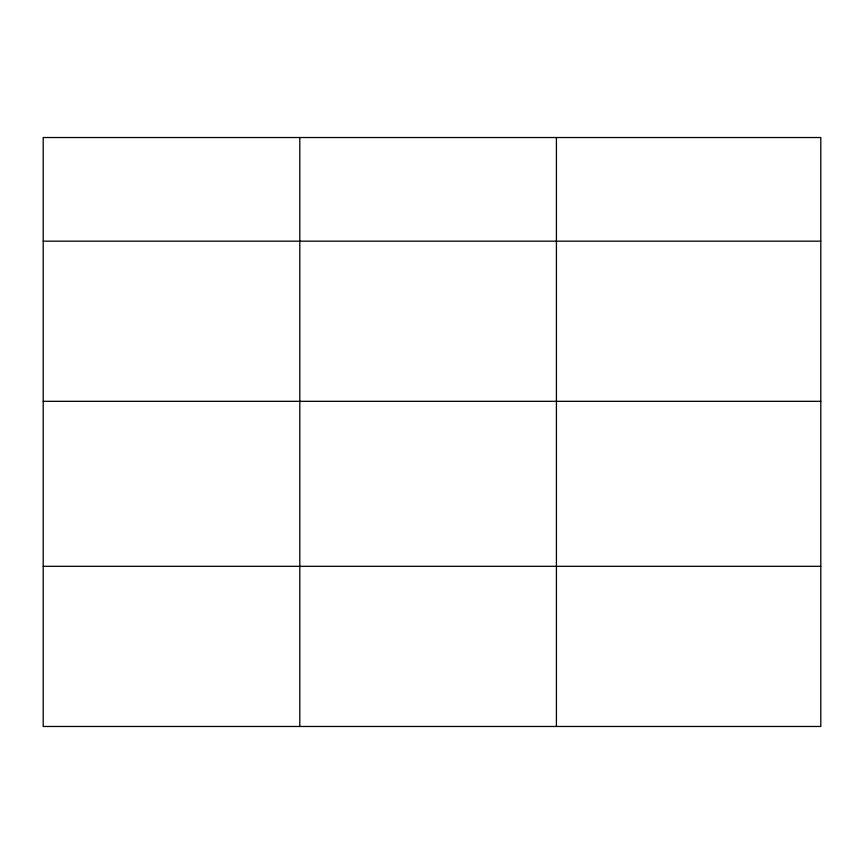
<?xml version="1.0" encoding="UTF-8"?>
<svg xmlns="http://www.w3.org/2000/svg" width="864" height="864" viewBox="0 0 864 864"><rect width="100%" height="100%" fill="white"/><g stroke="black" fill="none" stroke-linecap="round" stroke-linejoin="round"><path stroke-width="1.3" d="M820.8 401.317L820.8 137.527L43.2 137.527L43.2 726.473L820.8 726.473L820.8 401.317L43.2 401.317M43.2 241.175L820.8 241.175M43.2 566.32L820.8 566.32M556.416 137.527L556.416 726.473M299.808 137.527L299.808 726.473"/></g></svg>
